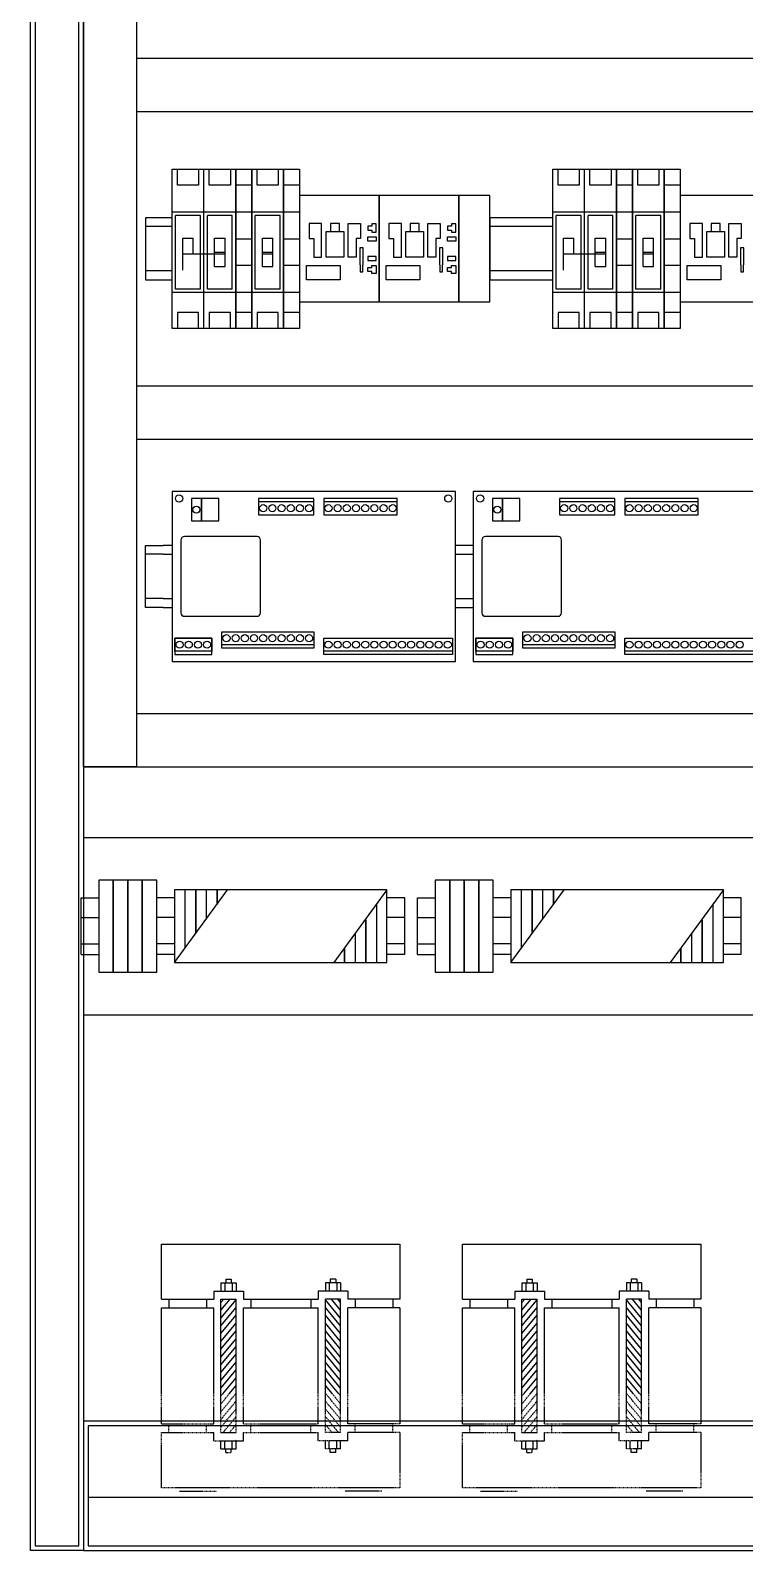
# Model space of a CAD drawing. Header units: millimetres. Extents: x 3151 to 30896, y 1337 to 7086.
# Drawn here: x 28564 to 28968, y 1337 to 2195 of the extents above; entities that cross this region are included whole.
import ezdxf

# ---------------------------------------------------------------- set-up
doc = ezdxf.new("R2010")
doc.units = ezdxf.units.MM
doc.linetypes.add('DASHED', pattern=[0.75, 0.5, -0.25])

msp = doc.modelspace()

# ---------------------------------------------------------------- linework, layer by layer
at = {"color": 7}
for p, q in [((28564.18, 1336.69), (28564.18, 3536.69)), ((28594.18, 3536.69), (28594.18, 1336.69)), ((28566.83, 3534.04), (28566.83, 1339.34)), ((28591.53, 1339.34), (28591.53, 3534.04)), ((28594.18, 1779.19), (28594.18, 3332.19)), ((28624.18, 3332.19), (28624.18, 1779.19)), ((28594.18, 2179.19), (28594.18, 1779.19)), ((29504.18, 2179.19), (28624.18, 2179.19)), ((28624.18, 2179.19), (28624.18, 2149.19)), ((29504.18, 2179.19), (28624.18, 2179.19)), ((28624.18, 2149.19), (29504.18, 2149.19)), ((28644.18, 2026.69), (28644.18, 2116.69)), ((28644.18, 2116.69), (28662.18, 2116.69)), ((28647.18, 2107.69), (28647.18, 2116.69)), ((28659.18, 2116.69), (28659.18, 2107.69)), ((28662.18, 2026.69), (28662.18, 2116.69)), ((28662.18, 2116.69), (28680.18, 2116.69)), ((28665.18, 2107.69), (28665.18, 2116.69)), ((28677.18, 2116.69), (28677.18, 2107.69)), ((28680.18, 2116.69), (28680.18, 2026.69)), ((28680.18, 2116.69), (28680.18, 2026.69)), ((28680.18, 2116.69), (28689.18, 2116.69)), ((28680.18, 2026.69), (28680.18, 2116.69)), ((28689.18, 2116.69), (28707.18, 2116.69)), ((28689.18, 2026.69), (28689.18, 2116.69)), ((28689.18, 2116.69), (28689.18, 2026.69)), ((28692.18, 2107.69), (28692.18, 2116.69)), ((28704.18, 2116.69), (28704.18, 2107.69)), ((28707.18, 2116.69), (28707.18, 2026.69)), ((28707.18, 2116.69), (28707.18, 2026.69)), ((28707.18, 2116.69), (28716.18, 2116.69)), ((28707.18, 2026.69), (28707.18, 2116.69)), ((28716.18, 2116.69), (28716.18, 2026.69)), ((28859.18, 2026.69), (28859.18, 2116.69)), ((28859.18, 2116.69), (28877.18, 2116.69)), ((28862.18, 2107.69), (28862.18, 2116.69)), ((28874.18, 2116.69), (28874.18, 2107.69)), ((28877.18, 2026.69), (28877.18, 2116.69)), ((28877.18, 2116.69), (28895.18, 2116.69)), ((28880.18, 2107.69), (28880.18, 2116.69)), ((28892.18, 2116.69), (28892.18, 2107.69)), ((28895.18, 2116.69), (28895.18, 2026.69)), ((28895.18, 2116.69), (28895.18, 2026.69)), ((28895.18, 2116.69), (28904.18, 2116.69)), ((28895.18, 2026.69), (28895.18, 2116.69)), ((28904.18, 2116.69), (28922.18, 2116.69)), ((28904.18, 2026.69), (28904.18, 2116.69)), ((28904.18, 2116.69), (28904.18, 2026.69)), ((28907.18, 2107.69), (28907.18, 2116.69)), ((28919.18, 2116.69), (28919.18, 2107.69)), ((28922.18, 2116.69), (28922.18, 2026.69)), ((28922.18, 2116.69), (28922.18, 2026.69)), ((28922.18, 2116.69), (28931.18, 2116.69)), ((28922.18, 2026.69), (28922.18, 2116.69)), ((28931.18, 2116.69), (28931.18, 2026.69)), ((28659.18, 2107.69), (28647.18, 2107.69)), ((28677.18, 2107.69), (28665.18, 2107.69)), ((28689.18, 2107.69), (28680.18, 2107.69)), ((28704.18, 2107.69), (28692.18, 2107.69)), ((28716.18, 2107.69), (28707.18, 2107.69)), ((28874.18, 2107.69), (28862.18, 2107.69)), ((28892.18, 2107.69), (28880.18, 2107.69)), ((28904.18, 2107.69), (28895.18, 2107.69)), ((28919.18, 2107.69), (28907.18, 2107.69)), ((28931.18, 2107.69), (28922.18, 2107.69)), ((28761.18, 2101.69), (28716.18, 2101.69)), ((28716.18, 2101.69), (28716.18, 2041.69)), ((28761.18, 2041.69), (28761.18, 2101.69)), ((28806.18, 2101.69), (28761.18, 2101.69)), ((28761.18, 2101.69), (28761.18, 2041.69)), ((28823.68, 2101.69), (28806.18, 2101.69)), ((28806.18, 2101.69), (28806.18, 2041.69)), ((28806.18, 2041.69), (28806.18, 2101.69)), ((28823.68, 2041.69), (28823.68, 2101.69)), ((28976.18, 2101.69), (28931.18, 2101.69)), ((28931.18, 2101.69), (28931.18, 2041.69)), ((28644.18, 2089.19), (28629.18, 2089.19)), ((28629.18, 2089.19), (28629.18, 2054.19)), ((28662.18, 2092.44), (28644.18, 2092.44)), ((28644.18, 2054.19), (28644.18, 2089.19)), ((28646.18, 2048.94), (28646.18, 2090.44)), ((28660.18, 2090.44), (28646.18, 2090.44)), ((28660.18, 2048.94), (28660.18, 2090.44)), ((28680.18, 2092.44), (28662.18, 2092.44)), ((28664.18, 2048.94), (28664.18, 2090.44)), ((28678.18, 2090.44), (28664.18, 2090.44)), ((28678.18, 2048.94), (28678.18, 2090.44)), ((28689.18, 2092.44), (28680.18, 2092.44)), ((28707.18, 2092.44), (28689.18, 2092.44)), ((28705.18, 2090.44), (28691.18, 2090.44)), ((28691.18, 2048.94), (28691.18, 2090.44)), ((28705.18, 2048.94), (28705.18, 2090.44)), ((28716.18, 2092.44), (28707.18, 2092.44)), ((28728.68, 2085.94), (28721.68, 2085.94)), ((28721.68, 2085.94), (28721.68, 2077.44)), ((28728.68, 2066.94), (28728.68, 2085.94)), ((28738.68, 2085.94), (28733.68, 2085.94)), ((28733.68, 2085.94), (28733.68, 2081.44)), ((28738.68, 2081.44), (28738.68, 2085.94)), ((28743.68, 2066.94), (28743.68, 2085.94)), ((28743.68, 2085.94), (28750.68, 2085.94)), ((28750.68, 2085.94), (28750.68, 2077.44)), ((28759.47, 2085.69), (28757.08, 2085.69)), ((28757.08, 2085.69), (28757.08, 2084.53)), ((28759.47, 2081.05), (28759.47, 2085.69)), ((28773.68, 2085.94), (28766.68, 2085.94)), ((28766.68, 2085.94), (28766.68, 2077.44)), ((28773.68, 2066.94), (28773.68, 2085.94)), ((28783.68, 2085.94), (28778.68, 2085.94)), ((28778.68, 2085.94), (28778.68, 2081.44)), ((28783.68, 2081.44), (28783.68, 2085.94)), ((28788.68, 2066.94), (28788.68, 2085.94)), ((28788.68, 2085.94), (28795.68, 2085.94)), ((28795.68, 2085.94), (28795.68, 2077.44)), ((28804.47, 2085.69), (28802.08, 2085.69)), ((28802.08, 2085.69), (28802.08, 2084.53)), ((28804.47, 2081.05), (28804.47, 2085.69)), ((28859.18, 2089.19), (28823.68, 2089.19)), ((28823.68, 2089.19), (28823.68, 2054.19)), ((28877.18, 2092.44), (28859.18, 2092.44)), ((28859.18, 2054.19), (28859.18, 2089.19)), ((28861.18, 2048.94), (28861.18, 2090.44)), ((28875.18, 2090.44), (28861.18, 2090.44)), ((28875.18, 2048.94), (28875.18, 2090.44)), ((28895.18, 2092.44), (28877.18, 2092.44)), ((28879.18, 2048.94), (28879.18, 2090.44)), ((28893.18, 2090.44), (28879.18, 2090.44)), ((28893.18, 2048.94), (28893.18, 2090.44)), ((28904.18, 2092.44), (28895.18, 2092.44)), ((28922.18, 2092.44), (28904.18, 2092.44)), ((28920.18, 2090.44), (28906.18, 2090.44)), ((28906.18, 2048.94), (28906.18, 2090.44)), ((28920.18, 2048.94), (28920.18, 2090.44)), ((28931.18, 2092.44), (28922.18, 2092.44)), ((28943.68, 2085.94), (28936.68, 2085.94)), ((28936.68, 2085.94), (28936.68, 2077.44)), ((28943.68, 2066.94), (28943.68, 2085.94)), ((28953.68, 2085.94), (28948.68, 2085.94)), ((28948.68, 2085.94), (28948.68, 2081.44)), ((28953.68, 2081.44), (28953.68, 2085.94)), ((28958.68, 2066.94), (28958.68, 2085.94)), ((28958.68, 2085.94), (28965.68, 2085.94)), ((28965.68, 2085.94), (28965.68, 2077.44)), ((28644.18, 2084.19), (28629.18, 2084.19)), ((28650.18, 2077.69), (28656.18, 2077.69)), ((28650.18, 2059.69), (28650.18, 2077.69)), ((28656.18, 2068.69), (28656.18, 2077.69)), ((28668.18, 2077.69), (28674.18, 2077.69)), ((28668.18, 2061.69), (28668.18, 2077.69)), ((28674.18, 2061.69), (28674.18, 2077.69)), ((28689.18, 2077.19), (28680.18, 2077.19)), ((28695.18, 2077.69), (28701.18, 2077.69)), ((28695.18, 2061.69), (28695.18, 2077.69)), ((28701.18, 2061.69), (28701.18, 2077.69)), ((28716.18, 2077.19), (28707.18, 2077.19)), ((28721.68, 2077.44), (28724.18, 2077.44)), ((28724.18, 2077.44), (28724.18, 2066.94)), ((28731.18, 2081.44), (28741.18, 2081.44)), ((28731.18, 2066.94), (28731.18, 2081.44)), ((28733.68, 2081.44), (28738.68, 2081.44)), ((28741.18, 2081.44), (28741.18, 2066.94)), ((28750.68, 2077.44), (28748.18, 2077.44)), ((28748.18, 2077.44), (28748.18, 2066.94)), ((28757.08, 2084.53), (28754.68, 2084.53)), ((28754.68, 2084.53), (28754.68, 2082.21)), ((28754.68, 2082.21), (28757.08, 2082.21)), ((28754.68, 2078.37), (28759.47, 2078.37)), ((28754.68, 2076.05), (28754.68, 2078.37)), ((28757.08, 2082.21), (28757.08, 2081.05)), ((28757.08, 2081.05), (28759.47, 2081.05)), ((28759.47, 2078.37), (28759.47, 2076.05)), ((28766.68, 2077.44), (28769.18, 2077.44)), ((28769.18, 2077.44), (28769.18, 2066.94)), ((28776.18, 2081.44), (28786.18, 2081.44)), ((28776.18, 2066.94), (28776.18, 2081.44)), ((28778.68, 2081.44), (28783.68, 2081.44)), ((28786.18, 2081.44), (28786.18, 2066.94)), ((28795.68, 2077.44), (28793.18, 2077.44)), ((28793.18, 2077.44), (28793.18, 2066.94)), ((28802.08, 2084.53), (28799.68, 2084.53)), ((28799.68, 2084.53), (28799.68, 2082.21)), ((28799.68, 2082.21), (28802.08, 2082.21)), ((28799.68, 2078.37), (28804.47, 2078.37)), ((28799.68, 2076.05), (28799.68, 2078.37)), ((28802.08, 2082.21), (28802.08, 2081.05)), ((28802.08, 2081.05), (28804.47, 2081.05)), ((28804.47, 2078.37), (28804.47, 2076.05)), ((28859.18, 2084.19), (28823.68, 2084.19)), ((28865.18, 2077.69), (28871.18, 2077.69)), ((28865.18, 2059.69), (28865.18, 2077.69)), ((28871.18, 2068.69), (28871.18, 2077.69)), ((28883.18, 2077.69), (28889.18, 2077.69)), ((28883.18, 2061.69), (28883.18, 2077.69)), ((28889.18, 2061.69), (28889.18, 2077.69)), ((28904.18, 2077.19), (28895.18, 2077.19)), ((28910.18, 2077.69), (28916.18, 2077.69)), ((28910.18, 2061.69), (28910.18, 2077.69)), ((28916.18, 2061.69), (28916.18, 2077.69)), ((28931.18, 2077.19), (28922.18, 2077.19)), ((28936.68, 2077.44), (28939.18, 2077.44)), ((28939.18, 2077.44), (28939.18, 2066.94)), ((28946.18, 2081.44), (28956.18, 2081.44)), ((28946.18, 2066.94), (28946.18, 2081.44)), ((28948.68, 2081.44), (28953.68, 2081.44)), ((28956.18, 2081.44), (28956.18, 2066.94)), ((28965.68, 2077.44), (28963.18, 2077.44)), ((28963.18, 2077.44), (28963.18, 2066.94)), ((28674.18, 2068.69), (28650.18, 2068.69)), ((28668.18, 2069.69), (28674.18, 2069.69)), ((28695.18, 2069.69), (28701.18, 2069.69)), ((28701.18, 2068.69), (28695.18, 2068.69)), ((28752.18, 2072.19), (28750.18, 2072.19)), ((28750.18, 2072.19), (28750.18, 2062.69)), ((28752.18, 2062.69), (28752.18, 2072.19)), ((28759.47, 2076.05), (28754.68, 2076.05)), ((28797.18, 2072.19), (28795.18, 2072.19)), ((28795.18, 2072.19), (28795.18, 2062.69)), ((28797.18, 2062.69), (28797.18, 2072.19)), ((28804.47, 2076.05), (28799.68, 2076.05)), ((28889.18, 2068.69), (28865.18, 2068.69)), ((28883.18, 2069.69), (28889.18, 2069.69)), ((28910.18, 2069.69), (28916.18, 2069.69)), ((28916.18, 2068.69), (28910.18, 2068.69)), ((28967.18, 2072.19), (28965.18, 2072.19)), ((28965.18, 2072.19), (28965.18, 2062.69)), ((28967.18, 2062.69), (28967.18, 2072.19)), ((28668.18, 2061.69), (28674.18, 2061.69)), ((28689.18, 2062.19), (28680.18, 2062.19)), ((28695.18, 2061.69), (28701.18, 2061.69)), ((28716.18, 2062.19), (28707.18, 2062.19)), ((28720.18, 2062.19), (28739.18, 2062.19)), ((28720.18, 2054.19), (28720.18, 2062.19)), ((28724.18, 2066.94), (28728.68, 2066.94)), ((28741.18, 2066.94), (28731.18, 2066.94)), ((28739.18, 2062.19), (28739.18, 2054.19)), ((28748.18, 2066.94), (28743.68, 2066.94)), ((28750.18, 2062.69), (28750.43, 2062.69)), ((28750.43, 2062.69), (28750.43, 2058.69)), ((28750.43, 2062.69), (28750.43, 2058.69)), ((28751.93, 2058.69), (28751.93, 2062.69)), ((28751.93, 2062.69), (28752.18, 2062.69)), ((28759.47, 2067.33), (28754.68, 2067.33)), ((28754.68, 2067.33), (28754.68, 2065.01)), ((28754.68, 2065.01), (28759.47, 2065.01)), ((28754.68, 2058.85), (28754.68, 2061.17)), ((28754.68, 2061.17), (28757.08, 2061.17)), ((28757.08, 2061.17), (28757.08, 2062.33)), ((28757.08, 2062.33), (28759.47, 2062.33)), ((28759.47, 2065.01), (28759.47, 2067.33)), ((28759.47, 2062.33), (28759.47, 2057.69)), ((28765.18, 2062.19), (28784.18, 2062.19)), ((28765.18, 2054.19), (28765.18, 2062.19)), ((28769.18, 2066.94), (28773.68, 2066.94)), ((28786.18, 2066.94), (28776.18, 2066.94)), ((28784.18, 2062.19), (28784.18, 2054.19)), ((28793.18, 2066.94), (28788.68, 2066.94)), ((28795.18, 2062.69), (28795.43, 2062.69)), ((28795.43, 2062.69), (28795.43, 2058.69)), ((28795.43, 2062.69), (28795.43, 2058.69)), ((28796.93, 2058.69), (28796.93, 2062.69)), ((28796.93, 2062.69), (28797.18, 2062.69)), ((28804.47, 2067.33), (28799.68, 2067.33)), ((28799.68, 2067.33), (28799.68, 2065.01)), ((28799.68, 2065.01), (28804.47, 2065.01)), ((28799.68, 2058.85), (28799.68, 2061.17)), ((28799.68, 2061.17), (28802.08, 2061.17)), ((28802.08, 2061.17), (28802.08, 2062.33)), ((28802.08, 2062.33), (28804.47, 2062.33)), ((28804.47, 2065.01), (28804.47, 2067.33)), ((28804.47, 2062.33), (28804.47, 2057.69)), ((28883.18, 2061.69), (28889.18, 2061.69)), ((28904.18, 2062.19), (28895.18, 2062.19)), ((28910.18, 2061.69), (28916.18, 2061.69)), ((28931.18, 2062.19), (28922.18, 2062.19)), ((28935.18, 2062.19), (28954.18, 2062.19)), ((28935.18, 2054.19), (28935.18, 2062.19)), ((28939.18, 2066.94), (28943.68, 2066.94)), ((28956.18, 2066.94), (28946.18, 2066.94)), ((28954.18, 2062.19), (28954.18, 2054.19)), ((28963.18, 2066.94), (28958.68, 2066.94)), ((28965.18, 2062.69), (28965.43, 2062.69)), ((28965.43, 2062.69), (28965.43, 2058.69)), ((28965.43, 2062.69), (28965.43, 2058.69)), ((28966.93, 2058.69), (28966.93, 2062.69)), ((28966.93, 2062.69), (28967.18, 2062.69)), ((28644.18, 2059.19), (28629.18, 2059.19)), ((28629.18, 2054.19), (28644.18, 2054.19)), ((28739.18, 2054.19), (28720.18, 2054.19)), ((28750.43, 2058.69), (28751.93, 2058.69)), ((28757.08, 2058.85), (28754.68, 2058.85)), ((28757.08, 2057.69), (28757.08, 2058.85)), ((28759.47, 2057.69), (28757.08, 2057.69)), ((28784.18, 2054.19), (28765.18, 2054.19)), ((28795.43, 2058.69), (28796.93, 2058.69)), ((28802.08, 2058.85), (28799.68, 2058.85)), ((28802.08, 2057.69), (28802.08, 2058.85)), ((28804.47, 2057.69), (28802.08, 2057.69)), ((28859.18, 2059.19), (28823.68, 2059.19)), ((28823.68, 2054.19), (28859.18, 2054.19)), ((28954.18, 2054.19), (28935.18, 2054.19)), ((28965.43, 2058.69), (28966.93, 2058.69)), ((28662.18, 2046.94), (28644.18, 2046.94)), ((28660.18, 2048.94), (28646.18, 2048.94)), ((28680.18, 2046.94), (28662.18, 2046.94)), ((28678.18, 2048.94), (28664.18, 2048.94)), ((28689.18, 2046.94), (28680.18, 2046.94)), ((28707.18, 2046.94), (28689.18, 2046.94)), ((28705.18, 2048.94), (28691.18, 2048.94)), ((28716.18, 2046.94), (28707.18, 2046.94)), ((28877.18, 2046.94), (28859.18, 2046.94)), ((28875.18, 2048.94), (28861.18, 2048.94)), ((28895.18, 2046.94), (28877.18, 2046.94)), ((28893.18, 2048.94), (28879.18, 2048.94)), ((28904.18, 2046.94), (28895.18, 2046.94)), ((28922.18, 2046.94), (28904.18, 2046.94)), ((28920.18, 2048.94), (28906.18, 2048.94)), ((28931.18, 2046.94), (28922.18, 2046.94)), ((28647.18, 2035.69), (28647.18, 2026.69)), ((28659.18, 2035.69), (28647.18, 2035.69)), ((28659.18, 2026.69), (28659.18, 2035.69)), ((28677.18, 2035.69), (28665.18, 2035.69)), ((28665.18, 2035.69), (28665.18, 2026.69)), ((28677.18, 2026.69), (28677.18, 2035.69)), ((28689.18, 2035.69), (28680.18, 2035.69)), ((28704.18, 2035.69), (28692.18, 2035.69)), ((28692.18, 2035.69), (28692.18, 2026.69)), ((28704.18, 2026.69), (28704.18, 2035.69)), ((28716.18, 2035.69), (28707.18, 2035.69)), ((28716.18, 2041.69), (28761.18, 2041.69)), ((28761.18, 2041.69), (28806.18, 2041.69)), ((28806.18, 2041.69), (28823.68, 2041.69)), ((28862.18, 2035.69), (28862.18, 2026.69)), ((28874.18, 2035.69), (28862.18, 2035.69)), ((28874.18, 2026.69), (28874.18, 2035.69)), ((28892.18, 2035.69), (28880.18, 2035.69)), ((28880.18, 2035.69), (28880.18, 2026.69)), ((28892.18, 2026.69), (28892.18, 2035.69)), ((28904.18, 2035.69), (28895.18, 2035.69)), ((28919.18, 2035.69), (28907.18, 2035.69)), ((28907.18, 2035.69), (28907.18, 2026.69)), ((28919.18, 2026.69), (28919.18, 2035.69)), ((28931.18, 2035.69), (28922.18, 2035.69)), ((28931.18, 2041.69), (28976.18, 2041.69)), ((28662.18, 2026.69), (28644.18, 2026.69)), ((28680.18, 2026.69), (28662.18, 2026.69)), ((28689.18, 2026.69), (28680.18, 2026.69)), ((28707.18, 2026.69), (28689.18, 2026.69)), ((28716.18, 2026.69), (28707.18, 2026.69)), ((28877.18, 2026.69), (28859.18, 2026.69)), ((28895.18, 2026.69), (28877.18, 2026.69)), ((28904.18, 2026.69), (28895.18, 2026.69)), ((28922.18, 2026.69), (28904.18, 2026.69)), ((28931.18, 2026.69), (28922.18, 2026.69)), ((29504.18, 1994.19), (28624.18, 1994.19)), ((28624.18, 1994.19), (28624.18, 1964.19)), ((28624.18, 1964.19), (29504.18, 1964.19)), ((28804.18, 1934.69), (28644.18, 1934.69)), ((28644.18, 1934.69), (28644.18, 1838.69)), ((28804.18, 1838.69), (28804.18, 1934.69)), ((28974.18, 1934.69), (28814.18, 1934.69)), ((28814.18, 1934.69), (28814.18, 1838.69)), ((28660.75, 1930.76), (28655.09, 1930.76)), ((28655.09, 1930.76), (28655.09, 1918.07)), ((28670.52, 1930.76), (28660.75, 1930.76)), ((28660.75, 1930.76), (28660.75, 1918.07)), ((28660.75, 1918.07), (28660.75, 1930.76)), ((28670.52, 1918.07), (28670.52, 1930.76)), ((28724.18, 1930.76), (28693.07, 1930.76)), ((28693.07, 1930.76), (28693.07, 1921.56)), ((28724.18, 1928.87), (28693.07, 1928.87)), ((28693.07, 1928.87), (28693.07, 1921.56)), ((28724.18, 1921.56), (28724.18, 1930.76)), ((28724.18, 1921.56), (28724.18, 1928.87)), ((28771.4, 1930.76), (28729.92, 1930.76)), ((28729.92, 1930.76), (28729.92, 1921.56)), ((28771.4, 1928.87), (28729.92, 1928.87)), ((28729.92, 1928.87), (28729.92, 1921.56)), ((28771.4, 1921.56), (28771.4, 1930.76)), ((28771.4, 1921.56), (28771.4, 1928.87)), ((28830.75, 1930.76), (28825.09, 1930.76)), ((28825.09, 1930.76), (28825.09, 1918.07)), ((28840.52, 1930.76), (28830.75, 1930.76)), ((28830.75, 1930.76), (28830.75, 1918.07)), ((28830.75, 1918.07), (28830.75, 1930.76)), ((28840.52, 1918.07), (28840.52, 1930.76)), ((28894.18, 1930.76), (28863.07, 1930.76)), ((28863.07, 1930.76), (28863.07, 1921.56)), ((28894.18, 1928.87), (28863.07, 1928.87)), ((28863.07, 1928.87), (28863.07, 1921.56)), ((28894.18, 1921.56), (28894.18, 1930.76)), ((28894.18, 1921.56), (28894.18, 1928.87)), ((28941.4, 1930.76), (28899.92, 1930.76)), ((28899.92, 1930.76), (28899.92, 1921.56)), ((28941.4, 1928.87), (28899.92, 1928.87)), ((28899.92, 1928.87), (28899.92, 1921.56)), ((28941.4, 1921.56), (28941.4, 1930.76)), ((28941.4, 1921.56), (28941.4, 1928.87)), ((28655.09, 1918.07), (28660.75, 1918.07)), ((28660.75, 1918.07), (28670.52, 1918.07)), ((28693.07, 1921.56), (28724.18, 1921.56)), ((28693.07, 1921.56), (28724.18, 1921.56)), ((28729.92, 1921.56), (28771.4, 1921.56)), ((28729.92, 1921.56), (28771.4, 1921.56)), ((28825.09, 1918.07), (28830.75, 1918.07)), ((28830.75, 1918.07), (28840.52, 1918.07)), ((28863.07, 1921.56), (28894.18, 1921.56)), ((28863.07, 1921.56), (28894.18, 1921.56)), ((28899.92, 1921.56), (28941.4, 1921.56)), ((28899.92, 1921.56), (28941.4, 1921.56)), ((28649.18, 1907.19), (28649.18, 1866.19)), ((28692.18, 1909.19), (28651.18, 1909.19)), ((28694.18, 1866.19), (28694.18, 1907.19)), ((28819.18, 1907.19), (28819.18, 1866.19)), ((28862.18, 1909.19), (28821.18, 1909.19)), ((28864.18, 1866.19), (28864.18, 1907.19)), ((28629.18, 1904.19), (28639.18, 1904.19)), ((28629.18, 1869.19), (28629.18, 1904.19)), ((28639.18, 1899.19), (28629.18, 1899.19)), ((28644.18, 1904.19), (28639.18, 1904.19)), ((28639.18, 1899.19), (28644.18, 1899.19)), ((28814.18, 1904.19), (28804.18, 1904.19)), ((28804.18, 1899.19), (28814.18, 1899.19)), ((28639.18, 1874.19), (28629.18, 1874.19)), ((28639.18, 1874.19), (28644.18, 1874.19)), ((28804.18, 1874.19), (28814.18, 1874.19)), ((28639.18, 1869.19), (28629.18, 1869.19)), ((28639.18, 1869.19), (28644.18, 1869.19)), ((28651.18, 1864.19), (28692.18, 1864.19)), ((28804.18, 1869.19), (28814.18, 1869.19)), ((28821.18, 1864.19), (28862.18, 1864.19)), ((28672.33, 1855.48), (28724.18, 1855.48)), ((28672.33, 1848.16), (28672.33, 1855.48)), ((28672.33, 1855.48), (28724.18, 1855.48)), ((28672.33, 1846.28), (28672.33, 1855.48)), ((28724.18, 1855.48), (28724.18, 1848.16)), ((28724.18, 1855.48), (28724.18, 1846.28)), ((28842.33, 1855.48), (28894.18, 1855.48)), ((28842.33, 1848.16), (28842.33, 1855.48)), ((28842.33, 1855.48), (28894.18, 1855.48)), ((28842.33, 1846.28), (28842.33, 1855.48)), ((28894.18, 1855.48), (28894.18, 1848.16)), ((28894.18, 1855.48), (28894.18, 1846.28)), ((28666.58, 1851.82), (28645.84, 1851.82)), ((28645.84, 1851.82), (28645.84, 1842.62)), ((28645.84, 1851.82), (28666.58, 1851.82)), ((28645.84, 1844.5), (28645.84, 1851.82)), ((28666.58, 1842.62), (28666.58, 1851.82)), ((28666.58, 1851.82), (28666.58, 1844.5)), ((28724.18, 1848.16), (28672.33, 1848.16)), ((28724.18, 1846.28), (28672.33, 1846.28)), ((28729.92, 1851.82), (28802.51, 1851.82)), ((28729.92, 1844.5), (28729.92, 1851.82)), ((28729.92, 1851.82), (28802.51, 1851.82)), ((28729.92, 1842.62), (28729.92, 1851.82)), ((28802.51, 1851.82), (28802.51, 1844.5)), ((28802.51, 1851.82), (28802.51, 1842.62)), ((28836.58, 1851.82), (28815.84, 1851.82)), ((28815.84, 1851.82), (28815.84, 1842.62)), ((28815.84, 1851.82), (28836.58, 1851.82)), ((28815.84, 1844.5), (28815.84, 1851.82)), ((28836.58, 1842.62), (28836.58, 1851.82)), ((28836.58, 1851.82), (28836.58, 1844.5)), ((28894.18, 1848.16), (28842.33, 1848.16)), ((28894.18, 1846.28), (28842.33, 1846.28)), ((28899.92, 1851.82), (28972.51, 1851.82)), ((28899.92, 1844.5), (28899.92, 1851.82)), ((28899.92, 1851.82), (28972.51, 1851.82)), ((28899.92, 1842.62), (28899.92, 1851.82)), ((28644.18, 1838.69), (28804.18, 1838.69)), ((28666.58, 1844.5), (28645.84, 1844.5)), ((28645.84, 1842.62), (28666.58, 1842.62)), ((28802.51, 1844.5), (28729.92, 1844.5)), ((28802.51, 1842.62), (28729.92, 1842.62)), ((28814.18, 1838.69), (28974.18, 1838.69)), ((28836.58, 1844.5), (28815.84, 1844.5)), ((28815.84, 1842.62), (28836.58, 1842.62)), ((28972.51, 1844.5), (28899.92, 1844.5)), ((28972.51, 1842.62), (28899.92, 1842.62)), ((29504.18, 1809.19), (28624.18, 1809.19)), ((28624.18, 1809.19), (28624.18, 1779.19)), ((28594.18, 1779.19), (29534.18, 1779.19)), ((28624.18, 1779.19), (28594.18, 1779.19)), ((28624.18, 1779.19), (29504.18, 1779.19)), ((29534.18, 1739.19), (28594.18, 1739.19)), ((28594.18, 1739.19), (28594.18, 1639.19)), ((28610.98, 1715.19), (28602.78, 1715.19)), ((28602.78, 1715.19), (28602.78, 1663.19)), ((28610.98, 1663.19), (28610.98, 1715.19)), ((28619.18, 1715.19), (28610.98, 1715.19)), ((28610.98, 1715.19), (28610.98, 1663.19)), ((28619.18, 1663.19), (28619.18, 1715.19)), ((28627.38, 1715.19), (28619.18, 1715.19)), ((28619.18, 1715.19), (28619.18, 1663.19)), ((28627.38, 1663.19), (28627.38, 1715.19)), ((28635.58, 1715.19), (28627.38, 1715.19)), ((28627.38, 1715.19), (28627.38, 1663.19)), ((28635.58, 1663.19), (28635.58, 1715.19)), ((28675.58, 1709.69), (28645.58, 1709.69)), ((28645.58, 1709.69), (28645.58, 1668.69)), ((28645.58, 1668.69), (28675.58, 1709.69)), ((28765.58, 1709.69), (28645.58, 1709.69)), ((28645.58, 1709.69), (28645.58, 1668.69)), ((28651.58, 1676.89), (28651.58, 1709.69)), ((28657.58, 1685.69), (28657.58, 1709.69)), ((28657.58, 1709.69), (28657.58, 1685.09)), ((28663.58, 1693.29), (28663.58, 1709.69)), ((28669.58, 1701.69), (28669.58, 1709.69)), ((28669.58, 1709.69), (28669.58, 1701.49)), ((28765.58, 1709.69), (28735.58, 1668.69)), ((28765.58, 1668.69), (28765.58, 1709.69)), ((28765.58, 1709.69), (28765.58, 1709.69)), ((28765.58, 1668.69), (28765.58, 1709.69)), ((28800.98, 1715.19), (28792.78, 1715.19)), ((28792.78, 1715.19), (28792.78, 1663.19)), ((28800.98, 1663.19), (28800.98, 1715.19)), ((28809.18, 1715.19), (28800.98, 1715.19)), ((28800.98, 1715.19), (28800.98, 1663.19)), ((28809.18, 1663.19), (28809.18, 1715.19)), ((28817.38, 1715.19), (28809.18, 1715.19)), ((28809.18, 1715.19), (28809.18, 1663.19)), ((28817.38, 1663.19), (28817.38, 1715.19)), ((28825.58, 1715.19), (28817.38, 1715.19)), ((28817.38, 1715.19), (28817.38, 1663.19)), ((28825.58, 1663.19), (28825.58, 1715.19)), ((28865.58, 1709.69), (28835.58, 1709.69)), ((28835.58, 1709.69), (28835.58, 1668.69)), ((28835.58, 1668.69), (28865.58, 1709.69)), ((28955.58, 1709.69), (28835.58, 1709.69)), ((28835.58, 1709.69), (28835.58, 1668.69)), ((28841.58, 1676.89), (28841.58, 1709.69)), ((28847.58, 1685.69), (28847.58, 1709.69)), ((28847.58, 1709.69), (28847.58, 1685.09)), ((28853.58, 1693.29), (28853.58, 1709.69)), ((28859.58, 1701.69), (28859.58, 1709.69)), ((28859.58, 1709.69), (28859.58, 1701.49)), ((28955.58, 1709.69), (28925.58, 1668.69)), ((28955.58, 1668.69), (28955.58, 1709.69)), ((28955.58, 1709.69), (28955.58, 1709.69)), ((28955.58, 1668.69), (28955.58, 1709.69)), ((28592.78, 1705.19), (28602.78, 1705.19)), ((28592.78, 1673.19), (28592.78, 1705.19)), ((28635.58, 1673.19), (28635.58, 1705.19)), ((28645.58, 1705.19), (28635.58, 1705.19)), ((28759.58, 1701.49), (28759.58, 1668.69)), ((28775.58, 1705.19), (28765.58, 1705.19)), ((28775.58, 1673.19), (28775.58, 1705.19)), ((28782.78, 1705.19), (28792.78, 1705.19)), ((28782.78, 1673.19), (28782.78, 1705.19)), ((28825.58, 1673.19), (28825.58, 1705.19)), ((28835.58, 1705.19), (28825.58, 1705.19)), ((28949.58, 1701.49), (28949.58, 1668.69)), ((28965.58, 1705.19), (28955.58, 1705.19)), ((28965.58, 1673.19), (28965.58, 1705.19)), ((28592.78, 1694.19), (28602.78, 1694.19)), ((28645.58, 1694.19), (28635.58, 1694.19)), ((28753.58, 1668.69), (28753.58, 1693.29)), ((28753.58, 1692.69), (28753.58, 1668.69)), ((28775.58, 1694.19), (28765.58, 1694.19)), ((28782.78, 1694.19), (28792.78, 1694.19)), ((28835.58, 1694.19), (28825.58, 1694.19)), ((28943.58, 1668.69), (28943.58, 1693.29)), ((28943.58, 1692.69), (28943.58, 1668.69)), ((28965.58, 1694.19), (28955.58, 1694.19)), ((28747.58, 1685.09), (28747.58, 1668.69)), ((28937.58, 1685.09), (28937.58, 1668.69)), ((28592.78, 1679.19), (28602.78, 1679.19)), ((28645.58, 1679.19), (28635.58, 1679.19)), ((28741.58, 1668.69), (28741.58, 1676.89)), ((28741.58, 1676.69), (28741.58, 1668.69)), ((28775.58, 1679.19), (28765.58, 1679.19)), ((28782.78, 1679.19), (28792.78, 1679.19)), ((28835.58, 1679.19), (28825.58, 1679.19)), ((28931.58, 1668.69), (28931.58, 1676.89)), ((28931.58, 1676.69), (28931.58, 1668.69)), ((28965.58, 1679.19), (28955.58, 1679.19)), ((28592.78, 1673.19), (28602.78, 1673.19)), ((28645.58, 1673.19), (28635.58, 1673.19)), ((28645.58, 1668.69), (28645.58, 1668.69)), ((28645.58, 1668.69), (28765.58, 1668.69)), ((28735.58, 1668.69), (28765.58, 1668.69)), ((28775.58, 1673.19), (28765.58, 1673.19)), ((28782.78, 1673.19), (28792.78, 1673.19)), ((28835.58, 1673.19), (28825.58, 1673.19)), ((28835.58, 1668.69), (28835.58, 1668.69)), ((28835.58, 1668.69), (28955.58, 1668.69)), ((28925.58, 1668.69), (28955.58, 1668.69)), ((28965.58, 1673.19), (28955.58, 1673.19)), ((28602.78, 1663.19), (28610.98, 1663.19)), ((28610.98, 1663.19), (28619.18, 1663.19)), ((28619.18, 1663.19), (28627.38, 1663.19)), ((28627.38, 1663.19), (28635.58, 1663.19)), ((28792.78, 1663.19), (28800.98, 1663.19)), ((28800.98, 1663.19), (28809.18, 1663.19)), ((28809.18, 1663.19), (28817.38, 1663.19)), ((28817.38, 1663.19), (28825.58, 1663.19)), ((28594.18, 1639.19), (29414.18, 1639.19)), ((28638.24, 1509.76), (28772.91, 1509.76)), ((28638.24, 1478.63), (28638.24, 1509.76)), ((28772.91, 1509.76), (28772.91, 1478.63)), ((28808.24, 1509.76), (28942.91, 1509.76)), ((28808.24, 1478.63), (28808.24, 1509.76)), ((28942.91, 1509.76), (28942.91, 1478.63)), ((28671.82, 1487.81), (28671.82, 1483.22)), ((28671.82, 1487.81), (28680.36, 1487.81)), ((28673.96, 1487.81), (28673.96, 1483.22)), ((28674.53, 1489.88), (28677.65, 1489.88)), ((28674.53, 1489.88), (28674.53, 1487.81)), ((28677.65, 1489.88), (28677.65, 1487.81)), ((28678.22, 1487.81), (28678.22, 1483.22)), ((28680.36, 1487.81), (28680.36, 1483.22)), ((28730.8, 1487.81), (28730.8, 1483.22)), ((28739.33, 1487.81), (28730.8, 1487.81)), ((28732.93, 1487.81), (28732.93, 1483.22)), ((28736.63, 1489.88), (28733.5, 1489.88)), ((28733.5, 1489.88), (28733.5, 1487.81)), ((28736.63, 1489.88), (28736.63, 1487.81)), ((28737.2, 1487.81), (28737.2, 1483.22)), ((28739.33, 1487.81), (28739.33, 1483.22)), ((28841.82, 1487.81), (28841.82, 1483.22)), ((28841.82, 1487.81), (28850.36, 1487.81)), ((28843.96, 1487.81), (28843.96, 1483.22)), ((28844.53, 1489.88), (28847.65, 1489.88)), ((28844.53, 1489.88), (28844.53, 1487.81)), ((28847.65, 1489.88), (28847.65, 1487.81)), ((28848.22, 1487.81), (28848.22, 1483.22)), ((28850.36, 1487.81), (28850.36, 1483.22)), ((28909.33, 1487.81), (28900.8, 1487.81)), ((28900.8, 1487.81), (28900.8, 1483.22)), ((28902.93, 1487.81), (28902.93, 1483.22)), ((28906.63, 1489.88), (28903.5, 1489.88)), ((28903.5, 1489.88), (28903.5, 1487.81)), ((28906.63, 1489.88), (28906.63, 1487.81)), ((28907.2, 1487.81), (28907.2, 1483.22)), ((28909.33, 1487.81), (28909.33, 1483.22)), ((28638.24, 1478.63), (28667.7, 1478.63)), ((28642.36, 1478.63), (28642.36, 1473.68)), ((28663.58, 1478.63), (28663.58, 1473.68)), ((28667.7, 1483.22), (28684.48, 1483.22)), ((28667.7, 1483.22), (28667.7, 1478.63)), ((28671.82, 1425.15), (28671.82, 1478.63)), ((28671.82, 1472.39), (28676.98, 1478.63)), ((28671.82, 1476.8), (28673.34, 1478.63)), ((28671.82, 1478.63), (28680.36, 1478.63)), ((28671.82, 1467.99), (28680.36, 1478.32)), ((28680.36, 1425.15), (28680.36, 1478.63)), ((28684.48, 1483.22), (28684.48, 1478.63)), ((28684.48, 1478.63), (28726.68, 1478.63)), ((28688.59, 1478.63), (28688.59, 1473.68)), ((28722.56, 1478.63), (28722.56, 1473.68)), ((28726.68, 1483.22), (28726.68, 1478.63)), ((28743.45, 1483.22), (28726.68, 1483.22)), ((28730.8, 1425.15), (28730.8, 1478.63)), ((28739.33, 1478.63), (28730.8, 1478.63)), ((28739.33, 1467.99), (28730.8, 1478.32)), ((28739.33, 1472.39), (28734.18, 1478.63)), ((28739.33, 1476.8), (28737.82, 1478.63)), ((28739.33, 1425.15), (28739.33, 1478.63)), ((28743.45, 1483.22), (28743.45, 1478.63)), ((28772.91, 1478.63), (28743.45, 1478.63)), ((28747.57, 1478.63), (28747.57, 1473.68)), ((28768.8, 1478.63), (28768.8, 1473.68)), ((28808.24, 1478.63), (28837.7, 1478.63)), ((28812.36, 1478.63), (28812.36, 1473.68)), ((28833.58, 1478.63), (28833.58, 1473.68)), ((28837.7, 1483.22), (28854.48, 1483.22)), ((28837.7, 1483.22), (28837.7, 1478.63)), ((28841.82, 1425.15), (28841.82, 1478.63)), ((28841.82, 1472.39), (28846.98, 1478.63)), ((28841.82, 1476.8), (28843.34, 1478.63)), ((28841.82, 1478.63), (28850.36, 1478.63)), ((28841.82, 1467.99), (28850.36, 1478.32)), ((28850.36, 1425.15), (28850.36, 1478.63)), ((28854.48, 1483.22), (28854.48, 1478.63)), ((28854.48, 1478.63), (28896.68, 1478.63)), ((28858.59, 1478.63), (28858.59, 1473.68)), ((28892.56, 1478.63), (28892.56, 1473.68)), ((28913.45, 1483.22), (28896.68, 1483.22)), ((28896.68, 1483.22), (28896.68, 1478.63)), ((28900.8, 1425.15), (28900.8, 1478.63)), ((28909.33, 1478.63), (28900.8, 1478.63)), ((28909.33, 1467.99), (28900.8, 1478.32)), ((28909.33, 1472.39), (28904.18, 1478.63)), ((28909.33, 1476.8), (28907.82, 1478.63)), ((28909.33, 1425.15), (28909.33, 1478.63)), ((28913.45, 1483.22), (28913.45, 1478.63)), ((28942.91, 1478.63), (28913.45, 1478.63)), ((28917.57, 1478.63), (28917.57, 1473.68)), ((28938.8, 1478.63), (28938.8, 1473.68)), ((28638.24, 1473.68), (28667.7, 1473.68)), ((28638.24, 1425.15), (28638.24, 1473.68)), ((28667.7, 1425.15), (28667.7, 1473.68)), ((28671.82, 1463.59), (28680.36, 1473.92)), ((28671.82, 1459.19), (28680.36, 1469.52)), ((28671.82, 1459.19), (28680.36, 1469.52)), ((28684.48, 1425.15), (28684.48, 1473.68)), ((28684.48, 1473.68), (28726.68, 1473.68)), ((28726.68, 1425.15), (28726.68, 1473.68)), ((28739.33, 1463.59), (28730.8, 1473.92)), ((28739.33, 1459.19), (28730.8, 1469.52)), ((28739.33, 1459.19), (28730.8, 1469.52)), ((28772.91, 1473.68), (28743.45, 1473.68)), ((28743.45, 1425.15), (28743.45, 1473.68)), ((28772.91, 1473.68), (28772.91, 1425.15)), ((28808.24, 1425.15), (28808.24, 1473.68)), ((28808.24, 1473.68), (28837.7, 1473.68)), ((28837.7, 1425.15), (28837.7, 1473.68)), ((28841.82, 1463.59), (28850.36, 1473.92)), ((28841.82, 1459.19), (28850.36, 1469.52)), ((28841.82, 1459.19), (28850.36, 1469.52)), ((28854.48, 1473.68), (28896.68, 1473.68)), ((28854.48, 1425.15), (28854.48, 1473.68)), ((28896.68, 1425.15), (28896.68, 1473.68)), ((28909.33, 1463.59), (28900.8, 1473.92)), ((28909.33, 1459.19), (28900.8, 1469.52)), ((28909.33, 1459.19), (28900.8, 1469.52)), ((28913.45, 1425.15), (28913.45, 1473.68)), ((28942.91, 1473.68), (28913.45, 1473.68)), ((28942.91, 1473.68), (28942.91, 1425.15)), ((28671.82, 1454.79), (28680.36, 1465.11)), ((28671.82, 1450.39), (28680.36, 1460.71)), ((28739.33, 1454.79), (28730.8, 1465.11)), ((28739.33, 1450.39), (28730.8, 1460.71)), ((28841.82, 1454.79), (28850.36, 1465.11)), ((28841.82, 1450.39), (28850.36, 1460.71)), ((28909.33, 1454.79), (28900.8, 1465.11)), ((28909.33, 1450.39), (28900.8, 1460.71)), ((28671.82, 1445.98), (28680.36, 1456.31)), ((28671.82, 1441.58), (28680.36, 1451.91)), ((28739.33, 1445.98), (28730.8, 1456.31)), ((28739.33, 1441.58), (28730.8, 1451.91)), ((28841.82, 1445.98), (28850.36, 1456.31)), ((28841.82, 1441.58), (28850.36, 1451.91)), ((28909.33, 1445.98), (28900.8, 1456.31)), ((28909.33, 1441.58), (28900.8, 1451.91)), ((28671.82, 1437.18), (28680.36, 1447.51)), ((28671.82, 1432.78), (28680.36, 1443.11)), ((28739.33, 1437.18), (28730.8, 1447.51)), ((28739.33, 1432.78), (28730.8, 1443.11)), ((28841.82, 1437.18), (28850.36, 1447.51)), ((28841.82, 1432.78), (28850.36, 1443.11)), ((28909.33, 1437.18), (28900.8, 1447.51)), ((28909.33, 1432.78), (28900.8, 1443.11)), ((28671.82, 1428.38), (28680.36, 1438.7)), ((28672.79, 1425.15), (28680.36, 1434.3)), ((28739.33, 1428.38), (28730.8, 1438.7)), ((28738.36, 1425.15), (28730.8, 1434.3)), ((28841.82, 1428.38), (28850.36, 1438.7)), ((28842.79, 1425.15), (28850.36, 1434.3)), ((28909.33, 1428.38), (28900.8, 1438.7)), ((28908.36, 1425.15), (28900.8, 1434.3)), ((28676.43, 1425.15), (28680.36, 1429.9)), ((28734.72, 1425.15), (28730.8, 1429.9)), ((28846.43, 1425.15), (28850.36, 1429.9)), ((28904.72, 1425.15), (28900.8, 1429.9)), ((29534.18, 1409.69), (28594.18, 1409.69)), ((28594.18, 1409.69), (28594.18, 1336.69)), ((29531.53, 1407.04), (28596.83, 1407.04)), ((28596.83, 1407.04), (28596.83, 1339.34)), ((29531.53, 1366.69), (28596.83, 1366.69)), ((28566.83, 1339.34), (28591.53, 1339.34)), ((28596.83, 1339.34), (29531.53, 1339.34)), ((28594.18, 1336.69), (28564.18, 1336.69)), ((28594.18, 1336.69), (29534.18, 1336.69))]:
    msp.add_line(p, q, dxfattribs=at)
at = {"color": 7, "linetype": 'DASHED'}
for p, q in [((28638.24, 1408.26), (28638.24, 1425.15)), ((28667.7, 1408.26), (28667.7, 1425.15)), ((28671.82, 1415.17), (28680.36, 1425.5)), ((28671.82, 1403.31), (28671.82, 1425.15)), ((28671.82, 1423.98), (28672.79, 1425.15)), ((28671.82, 1419.57), (28676.43, 1425.15)), ((28680.07, 1425.15), (28680.36, 1425.5)), ((28680.36, 1403.31), (28680.36, 1425.15)), ((28684.48, 1408.26), (28684.48, 1425.15)), ((28726.68, 1408.26), (28726.68, 1425.15)), ((28731.08, 1425.15), (28730.8, 1425.5)), ((28739.33, 1415.17), (28730.8, 1425.5)), ((28730.8, 1403.31), (28730.8, 1425.15)), ((28739.33, 1419.57), (28734.72, 1425.15)), ((28739.33, 1423.98), (28738.36, 1425.15)), ((28739.33, 1403.31), (28739.33, 1425.15)), ((28743.45, 1408.26), (28743.45, 1425.15)), ((28772.91, 1425.15), (28772.91, 1408.26)), ((28808.24, 1408.26), (28808.24, 1425.15)), ((28837.7, 1408.26), (28837.7, 1425.15)), ((28841.82, 1415.17), (28850.36, 1425.5)), ((28841.82, 1403.31), (28841.82, 1425.15)), ((28841.82, 1423.98), (28842.79, 1425.15)), ((28841.82, 1419.57), (28846.43, 1425.15)), ((28850.07, 1425.15), (28850.36, 1425.5)), ((28850.36, 1403.31), (28850.36, 1425.15)), ((28854.48, 1408.26), (28854.48, 1425.15)), ((28896.68, 1408.26), (28896.68, 1425.15)), ((28909.33, 1415.17), (28900.8, 1425.5)), ((28901.08, 1425.15), (28900.8, 1425.5)), ((28900.8, 1403.31), (28900.8, 1425.15)), ((28909.33, 1419.57), (28904.72, 1425.15)), ((28909.33, 1423.98), (28908.36, 1425.15)), ((28909.33, 1403.31), (28909.33, 1425.15)), ((28913.45, 1408.26), (28913.45, 1425.15)), ((28942.91, 1425.15), (28942.91, 1408.26)), ((28671.82, 1410.77), (28680.36, 1421.1)), ((28671.82, 1406.37), (28680.36, 1416.7)), ((28739.33, 1410.77), (28730.8, 1421.1)), ((28739.33, 1406.37), (28730.8, 1416.7)), ((28841.82, 1410.77), (28850.36, 1421.1)), ((28841.82, 1406.37), (28850.36, 1416.7)), ((28909.33, 1410.77), (28900.8, 1421.1)), ((28909.33, 1406.37), (28900.8, 1416.7)), ((28638.24, 1408.26), (28667.7, 1408.26)), ((28642.36, 1403.31), (28642.36, 1408.26)), ((28663.58, 1403.31), (28663.58, 1408.26)), ((28672.93, 1403.31), (28680.36, 1412.29)), ((28676.57, 1403.31), (28680.36, 1407.89)), ((28684.48, 1408.26), (28726.68, 1408.26)), ((28688.59, 1403.31), (28688.59, 1408.26)), ((28722.56, 1403.31), (28722.56, 1408.26)), ((28738.23, 1403.31), (28730.8, 1412.29)), ((28734.59, 1403.31), (28730.8, 1407.89)), ((28772.91, 1408.26), (28743.45, 1408.26)), ((28747.57, 1403.31), (28747.57, 1408.26)), ((28768.8, 1403.31), (28768.8, 1408.26)), ((28808.24, 1408.26), (28837.7, 1408.26)), ((28812.36, 1403.31), (28812.36, 1408.26)), ((28833.58, 1403.31), (28833.58, 1408.26)), ((28842.93, 1403.31), (28850.36, 1412.29)), ((28846.57, 1403.31), (28850.36, 1407.89)), ((28854.48, 1408.26), (28896.68, 1408.26)), ((28858.59, 1403.31), (28858.59, 1408.26)), ((28892.56, 1403.31), (28892.56, 1408.26)), ((28908.23, 1403.31), (28900.8, 1412.29)), ((28904.59, 1403.31), (28900.8, 1407.89)), ((28942.91, 1408.26), (28913.45, 1408.26)), ((28917.57, 1403.31), (28917.57, 1408.26)), ((28938.8, 1403.31), (28938.8, 1408.26)), ((28638.24, 1372.18), (28638.24, 1403.31)), ((28638.24, 1403.31), (28667.7, 1403.31)), ((28667.7, 1398.72), (28667.7, 1403.31)), ((28671.82, 1403.31), (28680.36, 1403.31)), ((28680.05, 1398.72), (28680.36, 1399.09)), ((28680.21, 1403.31), (28680.36, 1403.49)), ((28684.48, 1403.31), (28726.68, 1403.31)), ((28684.48, 1398.72), (28684.48, 1403.31)), ((28726.68, 1398.72), (28726.68, 1403.31)), ((28730.95, 1403.31), (28730.8, 1403.49)), ((28739.33, 1403.31), (28730.8, 1403.31)), ((28731.1, 1398.72), (28730.8, 1399.09)), ((28772.91, 1403.31), (28743.45, 1403.31)), ((28743.45, 1398.72), (28743.45, 1403.31)), ((28772.91, 1403.31), (28772.91, 1372.18)), ((28808.24, 1372.18), (28808.24, 1403.31)), ((28808.24, 1403.31), (28837.7, 1403.31)), ((28837.7, 1398.72), (28837.7, 1403.31)), ((28841.82, 1403.31), (28850.36, 1403.31)), ((28850.05, 1398.72), (28850.36, 1399.09)), ((28850.21, 1403.31), (28850.36, 1403.49)), ((28854.48, 1403.31), (28896.68, 1403.31)), ((28854.48, 1398.72), (28854.48, 1403.31)), ((28896.68, 1398.72), (28896.68, 1403.31)), ((28900.95, 1403.31), (28900.8, 1403.49)), ((28909.33, 1403.31), (28900.8, 1403.31)), ((28901.1, 1398.72), (28900.8, 1399.09)), ((28913.45, 1398.72), (28913.45, 1403.31)), ((28942.91, 1403.31), (28913.45, 1403.31)), ((28942.91, 1403.31), (28942.91, 1372.18)), ((28667.7, 1398.72), (28684.48, 1398.72)), ((28671.82, 1394.14), (28671.82, 1398.72)), ((28671.82, 1394.14), (28680.36, 1394.14)), ((28673.96, 1394.14), (28673.96, 1398.72)), ((28674.53, 1392.06), (28674.53, 1394.14)), ((28674.53, 1392.06), (28677.65, 1392.06)), ((28677.65, 1392.06), (28677.65, 1394.14)), ((28678.22, 1394.14), (28678.22, 1398.72)), ((28680.36, 1394.14), (28680.36, 1398.72)), ((28743.45, 1398.72), (28726.68, 1398.72)), ((28730.8, 1394.14), (28730.8, 1398.72)), ((28739.33, 1394.14), (28730.8, 1394.14)), ((28732.93, 1394.14), (28732.93, 1398.72)), ((28733.5, 1392.06), (28733.5, 1394.14)), ((28736.63, 1392.06), (28733.5, 1392.06)), ((28736.63, 1392.06), (28736.63, 1394.14)), ((28737.2, 1394.14), (28737.2, 1398.72)), ((28739.33, 1394.14), (28739.33, 1398.72)), ((28837.7, 1398.72), (28854.48, 1398.72)), ((28841.82, 1394.14), (28841.82, 1398.72)), ((28841.82, 1394.14), (28850.36, 1394.14)), ((28843.96, 1394.14), (28843.96, 1398.72)), ((28844.53, 1392.06), (28844.53, 1394.14)), ((28844.53, 1392.06), (28847.65, 1392.06)), ((28847.65, 1392.06), (28847.65, 1394.14)), ((28848.22, 1394.14), (28848.22, 1398.72)), ((28850.36, 1394.14), (28850.36, 1398.72)), ((28913.45, 1398.72), (28896.68, 1398.72)), ((28900.8, 1394.14), (28900.8, 1398.72)), ((28909.33, 1394.14), (28900.8, 1394.14)), ((28902.93, 1394.14), (28902.93, 1398.72)), ((28903.5, 1392.06), (28903.5, 1394.14)), ((28906.63, 1392.06), (28903.5, 1392.06)), ((28906.63, 1392.06), (28906.63, 1394.14)), ((28907.2, 1394.14), (28907.2, 1398.72)), ((28909.33, 1394.14), (28909.33, 1398.72)), ((28772.91, 1372.18), (28638.24, 1372.18)), ((28648.41, 1370.29), (28669.42, 1370.29)), ((28762.75, 1370.29), (28741.73, 1370.29)), ((28942.91, 1372.18), (28808.24, 1372.18)), ((28818.41, 1370.29), (28839.42, 1370.29)), ((28932.75, 1370.29), (28911.73, 1370.29))]:
    msp.add_line(p, q, dxfattribs=at)
at = {"color": 7}
for centre in [(28648.18, 1930.69), (28800.18, 1930.69), (28818.18, 1930.69), (28657.92, 1924.41), (28695.66, 1925.21), (28700.85, 1925.21), (28706.03, 1925.21), (28711.22, 1925.21), (28716.4, 1925.21), (28721.59, 1925.21), (28732.52, 1925.21), (28737.7, 1925.21), (28742.89, 1925.21), (28748.07, 1925.21), (28753.26, 1925.21), (28758.44, 1925.21), (28763.63, 1925.21), (28768.81, 1925.21), (28827.92, 1924.41), (28865.66, 1925.21), (28870.85, 1925.21), (28876.03, 1925.21), (28881.22, 1925.21), (28886.4, 1925.21), (28891.59, 1925.21), (28902.52, 1925.21), (28907.7, 1925.21), (28912.89, 1925.21), (28918.07, 1925.21), (28923.26, 1925.21), (28928.44, 1925.21), (28933.63, 1925.21), (28938.81, 1925.21), (28648.43, 1848.16), (28653.62, 1848.16), (28658.8, 1848.16), (28663.99, 1848.16), (28674.92, 1851.82), (28680.11, 1851.82), (28685.29, 1851.82), (28690.48, 1851.82), (28695.66, 1851.82), (28700.85, 1851.82), (28706.03, 1851.82), (28711.22, 1851.82), (28716.4, 1851.82), (28721.59, 1851.82), (28732.52, 1848.16), (28737.7, 1848.16), (28742.89, 1848.16), (28748.07, 1848.16), (28753.26, 1848.16), (28758.44, 1848.16), (28763.63, 1848.16), (28768.81, 1848.16), (28774, 1848.16), (28779.18, 1848.16), (28784.37, 1848.16), (28789.55, 1848.16), (28794.74, 1848.16), (28799.92, 1848.16), (28818.43, 1848.16), (28823.62, 1848.16), (28828.8, 1848.16), (28833.99, 1848.16), (28844.92, 1851.82), (28850.11, 1851.82), (28855.29, 1851.82), (28860.48, 1851.82), (28865.66, 1851.82), (28870.85, 1851.82), (28876.03, 1851.82), (28881.22, 1851.82), (28886.4, 1851.82), (28891.59, 1851.82), (28902.52, 1848.16), (28907.7, 1848.16), (28912.89, 1848.16), (28918.07, 1848.16), (28923.26, 1848.16), (28928.44, 1848.16), (28933.63, 1848.16), (28938.81, 1848.16), (28944, 1848.16), (28949.18, 1848.16), (28954.37, 1848.16), (28959.55, 1848.16), (28964.74, 1848.16)]:
    msp.add_circle(centre, 2, dxfattribs=at)
for centre, start, end in [((28651.18, 1907.19), 90, 180), ((28692.18, 1907.19), 0, 90), ((28821.18, 1907.19), 90, 180), ((28862.18, 1907.19), 0, 90), ((28651.18, 1866.19), 180, 270), ((28692.18, 1866.19), 270, 0), ((28821.18, 1866.19), 180, 270), ((28862.18, 1866.19), 270, 0)]:
    msp.add_arc(centre, 2, start, end, dxfattribs=at)

doc.saveas('drawing.dxf')
